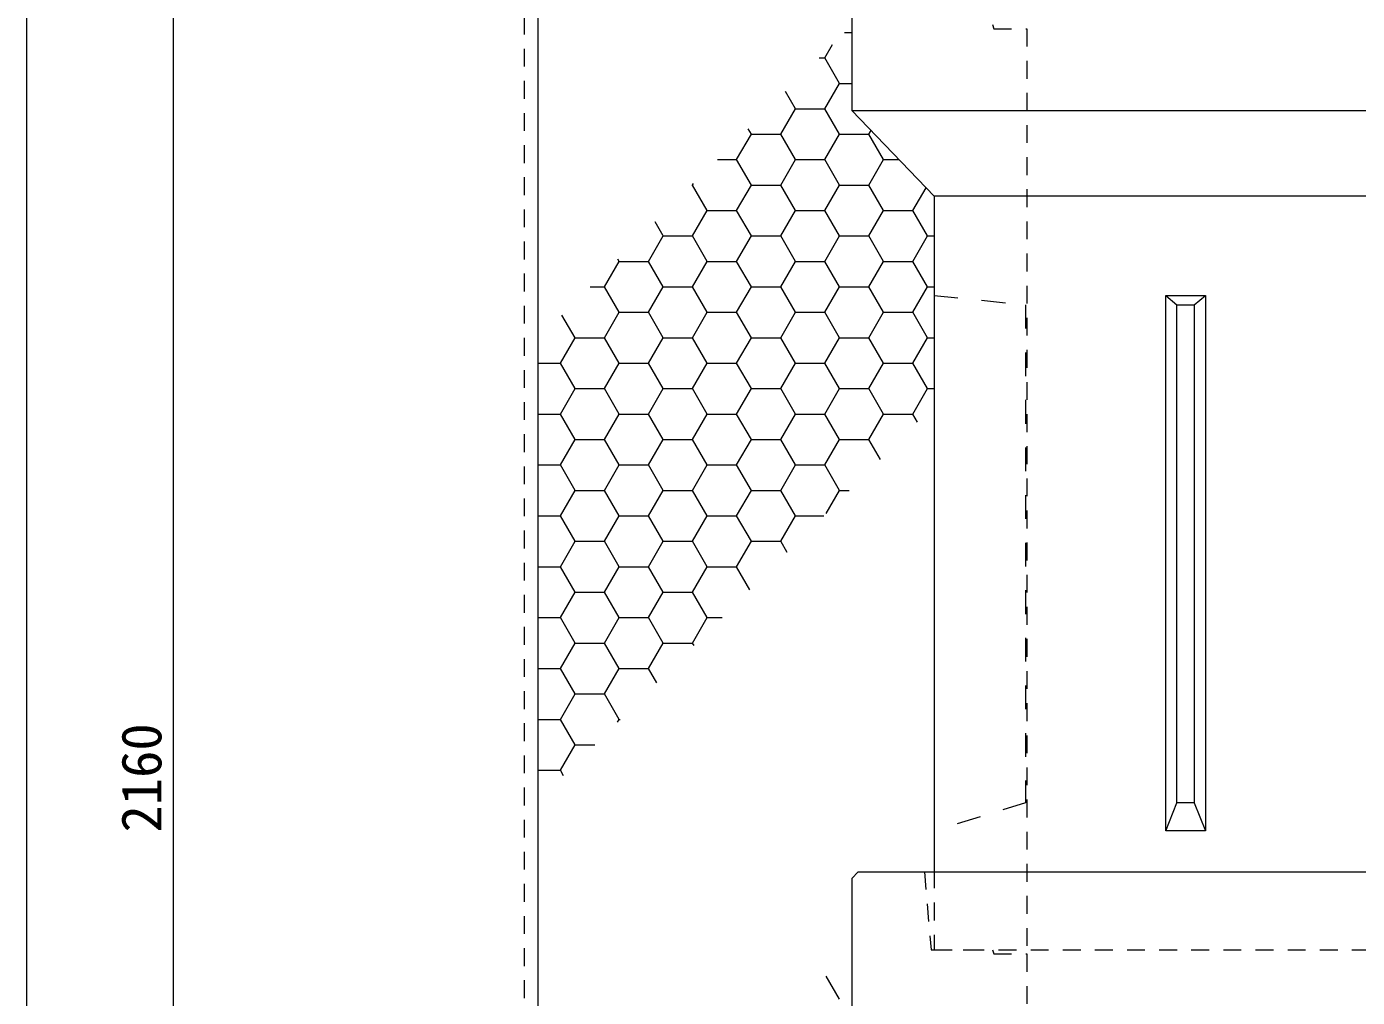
# Model space of a CAD drawing. Units: millimetres at full size. Extents: x 40781 to 122968, y -21714 to -2620.
# Drawn here: x 74495 to 75501, y -17735 to -17000 of the extents above; entities that cross this region are included whole.
import ezdxf
from ezdxf.enums import TextEntityAlignment as Align

# ---------------------------------------------------------------- set-up
doc = ezdxf.new("R2010")
doc.units = ezdxf.units.MM
doc.header["$LTSCALE"] = 18
doc.linetypes.add('USER2', pattern=[1.35, 0.75, -0.6])
doc.linetypes.add('USER3', pattern=[2, 1, -1])
for name, color, linetype, lineweight in [('0_2', 7, 'Continuous', 9), ('ハッチング', 7, 'Continuous', 5), ('寸法線', 7, 'Continuous', 9), ('本体', 2, 'Continuous', 13)]:
    doc.layers.add(name, color=color, linetype=linetype, lineweight=lineweight)
doc.styles.add('ＭＳ ゴシック', font='')
doc.styles.get('ＭＳ ゴシック').set_extended_font_data('MS Gothic')

msp = doc.modelspace()

# ---------------------------------------------------------------- linework, layer by layer
at = {"layer": '0_2', "linetype": 'USER3'}
for p, q in [((75181.1, -17203.76), (75250.1, -17210.8)), ((75250.1, -17210.8), (75250.1, -17587.59)), ((75250.1, -17587.59), (75181.1, -17608.72))]:
    msp.add_line(p, q, dxfattribs=at)
at = {"layer": '0_2'}
for p, q in [((75356.1, -17203.76), (75364.6, -17210.8)), ((75377.6, -17210.8), (75386.1, -17203.76)), ((75356.1, -17608.72), (75364.6, -17587.59)), ((75377.6, -17587.59), (75386.1, -17608.72))]:
    msp.add_line(p, q, dxfattribs=at)
for points in [[(75356.1, -17203.76), (75386.1, -17203.76), (75386.1, -17608.72), (75356.1, -17608.72)], [(75364.6, -17210.8), (75377.6, -17210.8), (75377.6, -17587.59), (75364.6, -17587.59)]]:
    msp.add_lwpolyline(points, close=True, dxfattribs=at)
at = {"layer": 'ハッチング'}
for p, q in [((75113.25, -17004.78), (75118.6, -17004.78)), ((75098.27, -17024.03), (75104.11, -17013.92)), ((75094, -17024.03), (75098.27, -17024.03)), ((75109.39, -17043.28), (75098.27, -17024.03)), ((75076.05, -17062.52), (75068.53, -17049.5)), ((75098.27, -17062.52), (75109.39, -17043.28)), ((75109.39, -17043.28), (75118.6, -17043.28)), ((75064.94, -17081.77), (75076.05, -17062.52)), ((75076.05, -17062.52), (75098.27, -17062.52)), ((75109.39, -17081.77), (75098.27, -17062.52)), ((75042.71, -17081.77), (75040.35, -17077.68)), ((75131.61, -17081.77), (75133.23, -17078.97)), ((75031.6, -17101.02), (75042.71, -17081.77)), ((75042.71, -17081.77), (75064.94, -17081.77)), ((75076.05, -17101.02), (75064.94, -17081.77)), ((75098.27, -17101.02), (75109.39, -17081.77)), ((75109.39, -17081.77), (75131.61, -17081.77)), ((75142.72, -17101.02), (75131.61, -17081.77)), ((75017.01, -17101.02), (75031.6, -17101.02)), ((75042.71, -17120.27), (75031.6, -17101.02)), ((75064.94, -17120.27), (75076.05, -17101.02)), ((75076.05, -17101.02), (75098.27, -17101.02)), ((75109.39, -17120.27), (75098.27, -17101.02)), ((75131.61, -17120.27), (75142.72, -17101.02)), ((75142.73, -17101.02), (75154.42, -17101.02)), ((74997.76, -17120.27), (74998.26, -17120.27)), ((74998.26, -17120.27), (74998.94, -17119.09)), ((75009.37, -17139.51), (74998.26, -17120.27)), ((75031.6, -17139.51), (75042.71, -17120.27)), ((75042.71, -17120.27), (75064.94, -17120.27)), ((75076.05, -17139.51), (75064.94, -17120.27)), ((75098.27, -17139.51), (75109.39, -17120.27)), ((75109.39, -17120.27), (75131.61, -17120.27)), ((75142.72, -17139.51), (75131.61, -17120.27)), ((75164.95, -17139.51), (75174.89, -17122.3)), ((74998.26, -17158.76), (75009.37, -17139.51)), ((75009.38, -17139.51), (75031.6, -17139.51)), ((75042.71, -17158.76), (75031.6, -17139.51)), ((75064.94, -17158.76), (75076.05, -17139.51)), ((75076.05, -17139.51), (75098.27, -17139.51)), ((75109.39, -17158.76), (75098.27, -17139.51)), ((75131.61, -17158.76), (75142.72, -17139.51)), ((75142.73, -17139.51), (75164.95, -17139.51)), ((75176.06, -17158.76), (75164.95, -17139.51)), ((74976.04, -17158.76), (74969.9, -17148.13)), ((74964.92, -17178.01), (74976.04, -17158.76)), ((74976.04, -17158.76), (74998.26, -17158.76)), ((75009.37, -17178.01), (74998.26, -17158.76)), ((75031.6, -17178.01), (75042.71, -17158.76)), ((75042.71, -17158.76), (75064.94, -17158.76)), ((75076.05, -17178.01), (75064.94, -17158.76)), ((75098.27, -17178.01), (75109.39, -17158.76)), ((75109.39, -17158.76), (75131.61, -17158.76)), ((75142.72, -17178.01), (75131.61, -17158.76)), ((75164.95, -17178.01), (75176.06, -17158.76)), ((75176.06, -17158.76), (75181.1, -17158.76)), ((74931.59, -17197.26), (74942.7, -17178.01)), ((74942.7, -17178.01), (74941.72, -17176.31)), ((74942.7, -17178.01), (74964.93, -17178.01)), ((74976.04, -17197.26), (74964.92, -17178.01)), ((74998.26, -17197.26), (75009.37, -17178.01)), ((75009.38, -17178.01), (75031.6, -17178.01)), ((75042.71, -17197.26), (75031.6, -17178.01)), ((75064.94, -17197.26), (75076.05, -17178.01)), ((75076.05, -17178.01), (75098.27, -17178.01)), ((75109.39, -17197.26), (75098.27, -17178.01)), ((75131.61, -17197.26), (75142.72, -17178.01)), ((75142.73, -17178.01), (75164.95, -17178.01)), ((75176.06, -17197.26), (75164.95, -17178.01)), ((74920.77, -17197.26), (74931.59, -17197.26)), ((74942.7, -17216.5), (74931.59, -17197.26)), ((74964.92, -17216.5), (74976.04, -17197.26)), ((74976.04, -17197.26), (74998.26, -17197.26)), ((75009.37, -17216.5), (74998.26, -17197.26)), ((75031.6, -17216.5), (75042.71, -17197.26)), ((75042.71, -17197.26), (75064.94, -17197.26)), ((75076.05, -17216.5), (75064.94, -17197.26)), ((75098.27, -17216.5), (75109.39, -17197.26)), ((75109.39, -17197.26), (75131.61, -17197.26)), ((75142.72, -17216.5), (75131.61, -17197.26)), ((75164.95, -17216.5), (75176.06, -17197.26)), ((75176.06, -17197.26), (75181.1, -17197.26)), ((74909.36, -17235.75), (74899.45, -17218.58)), ((74931.59, -17235.75), (74942.7, -17216.5)), ((74942.7, -17216.5), (74964.93, -17216.5)), ((74976.04, -17235.75), (74964.92, -17216.5)), ((74998.26, -17235.75), (75009.37, -17216.5)), ((75009.38, -17216.5), (75031.6, -17216.5)), ((75042.71, -17235.75), (75031.6, -17216.5)), ((75064.94, -17235.75), (75076.05, -17216.5)), ((75076.05, -17216.5), (75098.27, -17216.5)), ((75109.39, -17235.75), (75098.27, -17216.5)), ((75131.61, -17235.75), (75142.72, -17216.5)), ((75142.73, -17216.5), (75164.95, -17216.5)), ((75176.06, -17235.75), (75164.95, -17216.5)), ((74898.25, -17255), (74909.36, -17235.75)), ((74909.36, -17235.75), (74931.59, -17235.75)), ((74942.7, -17255), (74931.59, -17235.75)), ((74964.92, -17255), (74976.04, -17235.75)), ((74976.04, -17235.75), (74998.26, -17235.75)), ((75009.37, -17255), (74998.26, -17235.75)), ((75031.6, -17255), (75042.71, -17235.75)), ((75042.71, -17235.75), (75064.94, -17235.75)), ((75076.05, -17255), (75064.94, -17235.75)), ((75098.27, -17255), (75109.39, -17235.75)), ((75109.39, -17235.75), (75131.61, -17235.75)), ((75142.72, -17255), (75131.61, -17235.75)), ((75164.95, -17255), (75176.06, -17235.75)), ((75176.06, -17235.75), (75181.1, -17235.75)), ((74881.1, -17255), (74898.25, -17255)), ((74909.36, -17274.25), (74898.25, -17255)), ((74931.59, -17274.24), (74942.7, -17255)), ((74942.7, -17255), (74964.93, -17255)), ((74976.04, -17274.25), (74964.92, -17255)), ((74998.26, -17274.24), (75009.37, -17255)), ((75009.38, -17255), (75031.6, -17255)), ((75042.71, -17274.25), (75031.6, -17255)), ((75064.94, -17274.24), (75076.05, -17255)), ((75076.05, -17255), (75098.27, -17255)), ((75109.39, -17274.25), (75098.27, -17255)), ((75131.61, -17274.24), (75142.72, -17255)), ((75142.73, -17255), (75164.95, -17255)), ((75176.06, -17274.25), (75164.95, -17255)), ((74898.25, -17293.49), (74909.36, -17274.24)), ((74909.36, -17274.24), (74931.59, -17274.24)), ((74942.7, -17293.49), (74931.59, -17274.25)), ((74964.92, -17293.49), (74976.04, -17274.24)), ((74976.04, -17274.24), (74998.26, -17274.24)), ((75009.37, -17293.49), (74998.26, -17274.25)), ((75031.6, -17293.49), (75042.71, -17274.24)), ((75042.71, -17274.24), (75064.94, -17274.24)), ((75076.05, -17293.49), (75064.94, -17274.25)), ((75098.27, -17293.49), (75109.39, -17274.24)), ((75109.39, -17274.24), (75131.61, -17274.24)), ((75142.72, -17293.49), (75131.61, -17274.25)), ((75164.95, -17293.49), (75176.06, -17274.24)), ((75176.06, -17274.24), (75181.1, -17274.24)), ((74881.1, -17293.49), (74898.25, -17293.49)), ((74909.36, -17312.74), (74898.25, -17293.49)), ((74931.59, -17312.74), (74942.7, -17293.49)), ((74942.7, -17293.49), (74964.93, -17293.49)), ((74976.04, -17312.74), (74964.92, -17293.49)), ((74998.26, -17312.74), (75009.37, -17293.49)), ((75009.38, -17293.49), (75031.6, -17293.49)), ((75042.71, -17312.74), (75031.6, -17293.49)), ((75064.94, -17312.74), (75076.05, -17293.49)), ((75076.05, -17293.49), (75098.27, -17293.49)), ((75109.39, -17312.74), (75098.27, -17293.49)), ((75131.61, -17312.74), (75142.72, -17293.49)), ((75142.73, -17293.49), (75164.95, -17293.49)), ((75168.46, -17299.57), (75164.95, -17293.49)), ((74898.25, -17331.99), (74909.36, -17312.74)), ((74909.36, -17312.74), (74931.59, -17312.74)), ((74942.7, -17331.99), (74931.59, -17312.74)), ((74964.92, -17331.99), (74976.04, -17312.74)), ((74976.04, -17312.74), (74998.26, -17312.74)), ((75009.37, -17331.99), (74998.26, -17312.74)), ((75031.6, -17331.99), (75042.71, -17312.74)), ((75042.71, -17312.74), (75064.94, -17312.74)), ((75076.05, -17331.99), (75064.94, -17312.74)), ((75098.27, -17331.99), (75109.39, -17312.74)), ((75109.39, -17312.74), (75131.61, -17312.74)), ((75140.28, -17327.75), (75131.61, -17312.74)), ((74881.1, -17331.99), (74898.25, -17331.99)), ((74909.36, -17351.23), (74898.25, -17331.99)), ((74931.59, -17351.23), (74942.7, -17331.99)), ((74942.7, -17331.99), (74964.93, -17331.99)), ((74976.04, -17351.23), (74964.92, -17331.99)), ((74998.26, -17351.23), (75009.37, -17331.99)), ((75009.38, -17331.99), (75031.6, -17331.99)), ((75042.71, -17351.23), (75031.6, -17331.99)), ((75064.94, -17351.23), (75076.05, -17331.99)), ((75076.05, -17331.99), (75098.27, -17331.99)), ((75109.39, -17351.23), (75098.27, -17331.99)), ((74898.25, -17370.48), (74909.36, -17351.23)), ((74909.36, -17351.23), (74931.59, -17351.23)), ((74942.7, -17370.48), (74931.59, -17351.23)), ((74964.92, -17370.48), (74976.04, -17351.23)), ((74976.04, -17351.23), (74998.26, -17351.23)), ((75009.37, -17370.48), (74998.26, -17351.23)), ((75031.6, -17370.48), (75042.71, -17351.23)), ((75042.71, -17351.23), (75064.94, -17351.23)), ((75076.05, -17370.48), (75064.94, -17351.23)), ((75099.27, -17368.76), (75109.39, -17351.23)), ((75109.39, -17351.23), (75116.8, -17351.23)), ((74881.1, -17370.48), (74898.25, -17370.48)), ((74909.36, -17389.73), (74898.25, -17370.48)), ((74931.59, -17389.73), (74942.7, -17370.48)), ((74942.7, -17370.48), (74964.93, -17370.48)), ((74976.04, -17389.73), (74964.92, -17370.48)), ((74998.26, -17389.73), (75009.37, -17370.48)), ((75009.38, -17370.48), (75031.6, -17370.48)), ((75042.71, -17389.73), (75031.6, -17370.48)), ((75064.94, -17389.73), (75076.05, -17370.48)), ((75076.05, -17370.48), (75097.55, -17370.48)), ((74898.25, -17408.98), (74909.36, -17389.73)), ((74909.36, -17389.73), (74931.59, -17389.73)), ((74942.7, -17408.98), (74931.59, -17389.73)), ((74964.92, -17408.98), (74976.04, -17389.73)), ((74976.04, -17389.73), (74998.26, -17389.73)), ((75009.37, -17408.98), (74998.26, -17389.73)), ((75031.6, -17408.98), (75042.71, -17389.73)), ((75042.71, -17389.73), (75064.94, -17389.73)), ((75069.83, -17398.2), (75064.94, -17389.73)), ((74881.1, -17408.98), (74898.25, -17408.98)), ((74909.36, -17428.22), (74898.25, -17408.98)), ((74931.59, -17428.22), (74942.7, -17408.98)), ((74942.7, -17408.98), (74964.93, -17408.98)), ((74976.04, -17428.22), (74964.92, -17408.98)), ((74998.26, -17428.22), (75009.37, -17408.98)), ((75009.38, -17408.98), (75031.6, -17408.98)), ((75041.65, -17426.38), (75031.6, -17408.98)), ((74898.25, -17447.47), (74909.36, -17428.22)), ((74909.36, -17428.22), (74931.59, -17428.22)), ((74942.7, -17447.47), (74931.59, -17428.22)), ((74964.92, -17447.47), (74976.04, -17428.22)), ((74976.04, -17428.22), (74998.26, -17428.22)), ((75009.37, -17447.47), (74998.26, -17428.22)), ((74881.1, -17447.47), (74898.25, -17447.47)), ((74909.36, -17466.72), (74898.25, -17447.47)), ((74931.59, -17466.72), (74942.7, -17447.47)), ((74942.7, -17447.47), (74964.93, -17447.47)), ((74976.04, -17466.72), (74964.92, -17447.47)), ((74998.26, -17466.72), (75009.37, -17447.47)), ((75009.38, -17447.47), (75020.56, -17447.47)), ((74898.25, -17485.97), (74909.36, -17466.72)), ((74909.36, -17466.72), (74931.59, -17466.72)), ((74942.7, -17485.97), (74931.59, -17466.72)), ((74964.92, -17485.97), (74976.04, -17466.72)), ((74976.04, -17466.72), (74998.26, -17466.72)), ((74999.38, -17468.65), (74998.26, -17466.72)), ((74881.1, -17485.97), (74898.25, -17485.97)), ((74909.36, -17505.21), (74898.25, -17485.97)), ((74931.59, -17505.21), (74942.7, -17485.97)), ((74942.7, -17485.97), (74964.93, -17485.97)), ((74971.2, -17496.83), (74964.92, -17485.97)), ((74898.25, -17524.46), (74909.36, -17505.21)), ((74909.36, -17505.21), (74931.59, -17505.21)), ((74942.7, -17524.46), (74931.59, -17505.21)), ((74881.1, -17524.46), (74898.25, -17524.46)), ((74909.36, -17543.71), (74898.25, -17524.46)), ((74941.51, -17526.52), (74942.7, -17524.46)), ((74942.7, -17524.46), (74943.57, -17524.46)), ((74898.25, -17562.96), (74909.36, -17543.71)), ((74909.36, -17543.71), (74924.32, -17543.71)), ((74881.1, -17562.96), (74898.25, -17562.96)), ((74900.75, -17567.28), (74898.25, -17562.96)), ((75109.39, -17736.18), (75099.31, -17718.72))]:
    msp.add_line(p, q, dxfattribs=at)
at = {"layer": 'ハッチング', "linetype": 'USER2', "lineweight": 9}
msp.add_lwpolyline([(75921.1, -16478.76), (76231.1, -16478.76), (76231.1, -18658.76), (74871.1, -18658.76), (74871.1, -16478.76), (75181.1, -16478.76)], dxfattribs=at)
at = {"layer": 'ハッチング', "lineweight": 20}
msp.add_lwpolyline([(75181.1, -16488.76), (74881.1, -16488.76), (74881.1, -18648.76), (76221.1, -18648.76), (76221.1, -16488.76), (75921.1, -16488.76)], dxfattribs=at)
at = {"layer": '寸法線'}
for p, q in [((74494.54, -16239.76), (74494.54, -18798.76)), ((74605.3, -16488.76), (74605.3, -18648.76))]:
    msp.add_line(p, q, dxfattribs=at)
at = {"layer": '本体'}
for p, q in [((75118.6, -16944.76), (75118.6, -17063.76)), ((75118.6, -17644.76), (75123.6, -17639.76)), ((75118.6, -17644.76), (75118.6, -17763.76)), ((75123.6, -17639.76), (75978.6, -17639.76))]:
    msp.add_line(p, q, dxfattribs=at)
at = {"layer": '本体', "linetype": 'USER2'}
for p, q in [((75225.1, -16998.76), (75226.1, -17001.96)), ((75226.1, -17001.96), (75251.1, -17001.96)), ((75251.1, -17001.96), (75251.1, -17698.76)), ((75173.6, -17639.76), (75178.6, -17698.76)), ((75178.6, -17698.76), (75225.1, -17698.76)), ((75225.1, -17698.76), (75226.1, -17701.96)), ((75226.1, -17701.96), (75251.1, -17701.96)), ((75251.1, -17701.96), (75251.1, -18398.76))]:
    msp.add_line(p, q, dxfattribs=at)
at = {"layer": '本体', "lineweight": 9}
for p, q in [((75118.6, -17063.76), (75983.6, -17063.76)), ((75921.1, -17128.76), (75181.1, -17128.76))]:
    msp.add_line(p, q, dxfattribs=at)
at = {"layer": '本体', "linetype": 'USER2', "lineweight": 9}
for p, q in [((75181.1, -17638.76), (75181.1, -17698.76)), ((75181.1, -17698.76), (75921.1, -17698.76))]:
    msp.add_line(p, q, dxfattribs=at)
at = {"layer": '本体'}
msp.add_lwpolyline([(75118.6, -17063.76), (75181.1, -17128.76), (75181.1, -17638.76)], dxfattribs=at)

# ---------------------------------------------------------------- texts
at = {"layer": '寸法線', "style": 'ＭＳ ゴシック'}
msp.add_text('2160', height=30.38, rotation=90, dxfattribs=at).set_placement((74581.3, -17568.76), align=Align.MIDDLE_CENTER)

doc.saveas('drawing.dxf')
